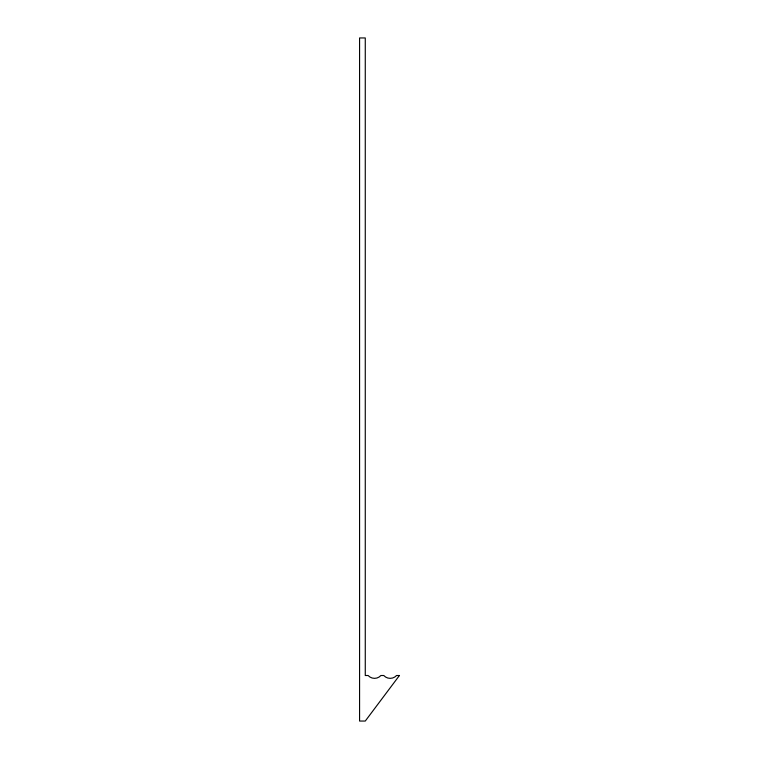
<?xml version="1.0" encoding="UTF-8"?>
<svg xmlns="http://www.w3.org/2000/svg" width="759" height="759" viewBox="0 0 759 759"><rect width="100%" height="100%" fill="white"/><g stroke="black" fill="none" stroke-linecap="round" stroke-linejoin="round"><path stroke-width="1.14" d="M399.424 675.51L365.269 721.05L359.576 721.05L359.576 37.95L365.269 37.95L365.269 675.51L368.115 675.51A8.624 8.624 0 0 0 380.923 675.51L383.769 675.51A8.624 8.624 0 0 0 396.577 675.51L399.424 675.51"/></g></svg>
